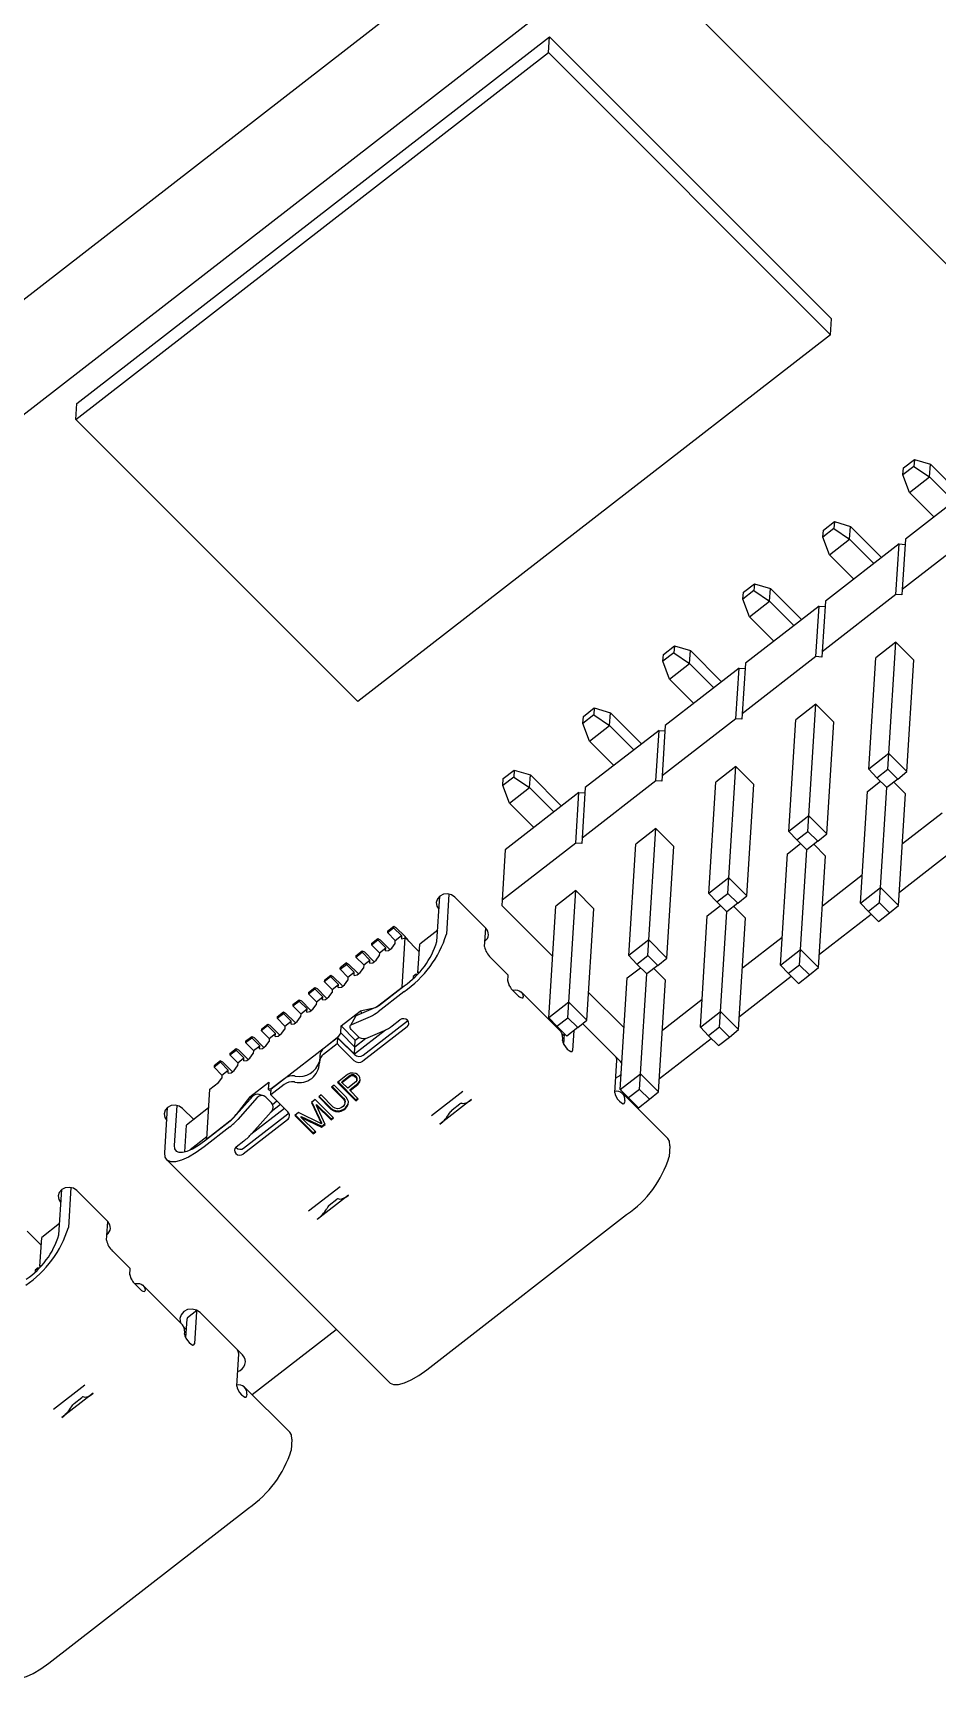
# Model space of a CAD drawing. Header units: millimetres. Extents: x 2 to 1109, y 2 to 430.
# Drawn here: x 450.36 to 471.74, y 318.25 to 357.14 of the extents above; entities that cross this region are included whole.
import ezdxf

# ---------------------------------------------------------------- set-up
doc = ezdxf.new("R2010")
doc.units = ezdxf.units.MM
doc.header["$LTSCALE"] = 0.5
doc.layers.add('几何体', color=7, linetype='Continuous')

msp = doc.modelspace()

# ---------------------------------------------------------------- linework, layer by layer
at = {"layer": '几何体'}
for p, q in [((472.707, 350.92), (465.041, 358.587)), ((463.369, 358.379), (446.239, 345.083)), ((446.944, 348.357), (459.352, 357.989)), ((451.401, 348.379), (462.573, 357.05)), ((462.549, 356.674), (462.573, 357.05)), ((462.573, 357.05), (469.239, 350.384)), ((451.377, 348.002), (462.549, 356.674)), ((462.549, 356.674), (469.216, 350.007)), ((469.216, 350.007), (469.239, 350.384)), ((469.216, 350.007), (458.044, 341.336)), ((451.377, 348.002), (451.401, 348.379)), ((458.044, 341.336), (451.377, 348.002)), ((471.189, 346.894), (470.929, 346.692)), ((470.94, 346.857), (471.199, 347.058)), ((471.199, 347.058), (471.189, 346.894)), ((471.189, 346.894), (471.56, 346.643)), ((471.199, 347.058), (471.579, 346.944)), ((471.56, 346.643), (471.579, 346.944)), ((471.579, 346.944), (472.315, 346.208)), ((470.929, 346.692), (470.94, 346.857)), ((471.083, 346.273), (470.929, 346.692)), ((472.729, 346.529), (470.986, 345.176)), ((471.083, 346.273), (471.56, 346.643)), ((471.56, 346.643), (472.135, 346.068)), ((471.083, 346.273), (471.658, 345.698)), ((469.297, 345.426), (469.038, 345.224)), ((469.038, 345.224), (469.048, 345.388)), ((469.048, 345.388), (469.308, 345.59)), ((469.308, 345.59), (469.297, 345.426)), ((469.297, 345.426), (469.668, 345.175)), ((469.308, 345.59), (469.687, 345.476)), ((469.668, 345.175), (469.687, 345.476)), ((469.687, 345.476), (470.424, 344.739)), ((472.654, 345.334), (470.911, 343.981)), ((469.191, 344.805), (469.038, 345.224)), ((470.837, 345.06), (469.094, 343.707)), ((469.191, 344.805), (469.668, 345.175)), ((469.668, 345.175), (470.243, 344.599)), ((470.762, 343.865), (470.837, 345.06)), ((470.837, 345.06), (470.978, 345.051)), ((470.986, 345.176), (470.911, 343.981)), ((469.191, 344.805), (469.767, 344.229)), ((467.406, 343.957), (467.146, 343.756)), ((467.146, 343.756), (467.156, 343.92)), ((467.3, 343.336), (467.146, 343.756)), ((467.156, 343.92), (467.416, 344.121)), ((467.416, 344.121), (467.406, 343.957)), ((467.406, 343.957), (467.776, 343.706)), ((467.416, 344.121), (467.795, 344.007)), ((467.776, 343.706), (467.795, 344.007)), ((467.795, 344.007), (468.532, 343.271)), ((470.762, 343.865), (469.019, 342.512)), ((470.903, 343.856), (470.762, 343.865)), ((470.911, 343.981), (470.903, 343.856)), ((468.945, 343.592), (467.203, 342.239)), ((467.3, 343.336), (467.776, 343.706)), ((467.776, 343.706), (468.352, 343.131)), ((468.87, 342.397), (468.945, 343.592)), ((468.945, 343.592), (469.086, 343.583)), ((469.094, 343.707), (469.019, 342.512)), ((467.3, 343.336), (467.875, 342.761)), ((465.264, 342.451), (465.524, 342.653)), ((465.524, 342.653), (465.514, 342.489)), ((465.524, 342.653), (465.904, 342.539)), ((470.762, 342.74), (470.286, 342.37)), ((470.597, 340.106), (470.762, 342.74)), ((471.189, 342.314), (470.762, 342.74)), ((465.514, 342.489), (465.254, 342.287)), ((465.254, 342.287), (465.264, 342.451)), ((465.408, 341.868), (465.254, 342.287)), ((465.408, 341.868), (465.885, 342.238)), ((465.514, 342.489), (465.885, 342.238)), ((465.885, 342.238), (465.904, 342.539)), ((465.885, 342.238), (466.46, 341.663)), ((465.904, 342.539), (466.64, 341.802)), ((468.87, 342.397), (467.128, 341.044)), ((467.203, 342.239), (467.128, 341.044)), ((469.012, 342.388), (468.87, 342.397)), ((469.019, 342.512), (469.012, 342.388)), ((470.12, 339.736), (470.286, 342.37)), ((471.024, 339.679), (471.189, 342.314)), ((467.054, 342.123), (465.311, 340.771)), ((465.408, 341.868), (465.983, 341.293)), ((466.979, 340.928), (467.054, 342.123)), ((467.054, 342.123), (467.195, 342.115)), ((463.373, 340.983), (463.632, 341.185)), ((463.632, 341.185), (463.622, 341.021)), ((463.632, 341.185), (464.012, 341.071)), ((463.993, 340.77), (464.012, 341.071)), ((464.012, 341.071), (464.748, 340.334)), ((467.128, 341.044), (467.12, 340.92)), ((468.871, 341.272), (468.394, 340.902)), ((468.705, 338.637), (468.871, 341.272)), ((469.297, 340.845), (468.871, 341.272)), ((463.622, 341.021), (463.362, 340.819)), ((463.362, 340.819), (463.373, 340.983)), ((463.516, 340.4), (463.362, 340.819)), ((465.162, 340.655), (463.419, 339.302)), ((463.516, 340.4), (463.993, 340.77)), ((463.622, 341.021), (463.993, 340.77)), ((463.993, 340.77), (464.568, 340.194)), ((465.087, 339.46), (465.162, 340.655)), ((465.162, 340.655), (465.303, 340.646)), ((466.979, 340.928), (465.236, 339.576)), ((465.311, 340.771), (465.236, 339.576)), ((467.12, 340.92), (466.979, 340.928)), ((468.229, 338.267), (468.394, 340.902)), ((469.132, 338.211), (469.297, 340.845)), ((463.516, 340.4), (464.092, 339.824)), ((470.597, 340.106), (470.12, 339.736)), ((470.574, 339.736), (470.597, 340.106)), ((471.024, 339.679), (470.597, 340.106)), ((461.73, 339.552), (461.471, 339.35)), ((461.471, 339.35), (461.481, 339.515)), ((461.481, 339.515), (461.741, 339.716)), ((461.741, 339.716), (461.73, 339.552)), ((461.73, 339.552), (462.101, 339.301)), ((461.741, 339.716), (462.12, 339.602)), ((462.101, 339.301), (462.12, 339.602)), ((462.12, 339.602), (462.857, 338.866)), ((465.236, 339.576), (465.228, 339.451)), ((466.979, 339.804), (466.502, 339.434)), ((466.814, 337.169), (466.979, 339.804)), ((467.406, 339.377), (466.979, 339.804)), ((470.12, 339.736), (470.314, 339.535)), ((470.314, 339.535), (470.574, 339.736)), ((470.547, 339.302), (470.314, 339.535)), ((470.806, 339.504), (470.547, 339.302)), ((470.574, 339.736), (470.806, 339.504)), ((470.806, 339.504), (471.024, 339.679)), ((461.625, 338.931), (461.471, 339.35)), ((463.27, 339.187), (461.527, 337.834)), ((461.625, 338.931), (462.101, 339.301)), ((462.101, 339.301), (462.677, 338.726)), ((463.195, 337.992), (463.27, 339.187)), ((463.27, 339.187), (463.411, 339.178)), ((465.087, 339.46), (463.344, 338.107)), ((463.419, 339.302), (463.344, 338.107)), ((465.228, 339.451), (465.087, 339.46)), ((466.337, 336.799), (466.502, 339.434)), ((467.24, 336.742), (467.406, 339.377)), ((469.922, 336.574), (470.087, 339.209)), ((470.087, 339.209), (470.398, 339.45)), ((470.399, 336.944), (470.547, 339.302)), ((470.712, 339.431), (470.991, 339.152)), ((470.825, 336.517), (470.991, 339.152)), ((461.625, 338.931), (462.2, 338.356)), ((471.855, 338.698), (470.916, 337.97)), ((465.087, 338.335), (464.611, 337.965)), ((464.922, 335.701), (465.087, 338.335)), ((465.514, 337.909), (465.087, 338.335)), ((468.705, 338.637), (468.229, 338.267)), ((468.682, 338.268), (468.705, 338.637)), ((469.132, 338.211), (468.705, 338.637)), ((463.195, 337.992), (461.452, 336.639)), ((463.336, 337.983), (463.195, 337.992)), ((463.344, 338.107), (463.336, 337.983)), ((464.445, 335.331), (464.611, 337.965)), ((468.196, 337.74), (468.507, 337.982)), ((468.229, 338.267), (468.422, 338.066)), ((468.422, 338.066), (468.682, 338.268)), ((468.655, 337.834), (468.422, 338.066)), ((468.915, 338.035), (468.655, 337.834)), ((468.682, 338.268), (468.915, 338.035)), ((468.82, 337.962), (469.099, 337.684)), ((468.915, 338.035), (469.132, 338.211)), ((461.527, 337.834), (461.452, 336.639)), ((465.349, 335.274), (465.514, 337.909)), ((468.03, 335.106), (468.196, 337.74)), ((468.507, 335.476), (468.655, 337.834)), ((468.934, 335.049), (469.099, 337.684)), ((470.845, 336.83), (472.069, 337.78)), ((466.814, 337.169), (466.337, 336.799)), ((466.79, 336.8), (466.814, 337.169)), ((467.24, 336.742), (466.814, 337.169)), ((469.963, 337.23), (469.025, 336.501)), ((460.195, 336.786), (460.136, 335.839)), ((463.195, 336.867), (462.719, 336.497)), ((463.03, 334.232), (463.195, 336.867)), ((463.622, 336.44), (463.195, 336.867)), ((466.337, 336.799), (466.531, 336.598)), ((466.531, 336.598), (466.79, 336.8)), ((466.79, 336.8), (467.023, 336.567)), ((469.922, 336.574), (470.399, 336.944)), ((470.375, 336.575), (470.399, 336.944)), ((470.399, 336.944), (470.825, 336.517)), ((459.912, 335.666), (459.98, 336.737)), ((461.066, 335.982), (460.332, 336.715)), ((461.452, 336.639), (461.445, 336.514)), ((462.645, 335.314), (461.445, 336.514)), ((462.554, 333.862), (462.719, 336.497)), ((463.457, 333.806), (463.622, 336.44)), ((466.304, 336.272), (466.615, 336.514)), ((466.763, 336.365), (466.531, 336.598)), ((466.615, 334.007), (466.763, 336.365)), ((467.023, 336.567), (466.763, 336.365)), ((466.929, 336.494), (467.207, 336.215)), ((467.023, 336.567), (467.24, 336.742)), ((469.922, 336.574), (470.116, 336.373)), ((470.375, 336.575), (470.116, 336.373)), ((470.116, 336.373), (470.348, 336.14)), ((470.608, 336.342), (470.375, 336.575)), ((470.608, 336.342), (470.825, 336.517)), ((458.739, 335.874), (458.888, 335.99)), ((458.741, 335.907), (458.89, 336.023)), ((458.888, 335.99), (458.89, 336.023)), ((459.074, 335.803), (458.888, 335.99)), ((458.89, 336.023), (458.941, 335.996)), ((458.941, 335.996), (459.158, 335.78)), ((461.038, 335.542), (461.066, 335.982)), ((466.139, 333.637), (466.304, 336.272)), ((467.042, 333.581), (467.207, 336.215)), ((468.953, 335.362), (470.177, 336.312)), ((470.348, 336.14), (470.608, 336.342)), ((458.366, 335.585), (458.515, 335.701)), ((458.368, 335.618), (458.366, 335.585)), ((458.366, 335.585), (458.553, 335.398)), ((458.368, 335.618), (458.517, 335.734)), ((458.515, 335.701), (458.517, 335.734)), ((458.702, 335.514), (458.515, 335.701)), ((458.517, 335.734), (458.569, 335.707)), ((458.569, 335.707), (458.785, 335.491)), ((458.741, 335.907), (458.739, 335.874)), ((458.739, 335.874), (458.925, 335.688)), ((458.843, 335.51), (458.921, 335.615)), ((458.921, 335.615), (458.925, 335.688)), ((458.925, 335.688), (459.074, 335.803)), ((459.074, 335.803), (459.07, 335.73)), ((459.07, 335.73), (459.141, 335.741)), ((459.086, 334.584), (459.16, 335.755)), ((459.141, 335.741), (459.16, 335.755)), ((459.16, 335.755), (459.493, 335.422)), ((459.462, 334.92), (459.505, 335.604)), ((459.929, 335.934), (459.505, 335.604)), ((464.922, 335.701), (464.445, 335.331)), ((464.899, 335.331), (464.922, 335.701)), ((465.349, 335.274), (464.922, 335.701)), ((468.071, 335.761), (467.133, 335.033)), ((457.994, 335.296), (458.143, 335.412)), ((457.996, 335.329), (457.994, 335.296)), ((457.994, 335.296), (458.181, 335.109)), ((457.996, 335.329), (458.145, 335.445)), ((458.143, 335.412), (458.145, 335.445)), ((458.329, 335.225), (458.143, 335.412)), ((458.145, 335.445), (458.196, 335.418)), ((458.181, 335.109), (458.329, 335.225)), ((458.196, 335.418), (458.413, 335.201)), ((458.325, 335.152), (458.329, 335.225)), ((458.396, 335.163), (458.471, 335.221)), ((458.413, 335.201), (458.427, 335.187)), ((458.471, 335.221), (458.548, 335.326)), ((458.553, 335.398), (458.548, 335.326)), ((458.553, 335.398), (458.702, 335.514)), ((458.697, 335.441), (458.702, 335.514)), ((458.697, 335.441), (458.769, 335.452)), ((458.769, 335.452), (458.843, 335.51)), ((458.785, 335.491), (458.8, 335.476)), ((461.598, 334.869), (461.181, 335.286)), ((464.445, 335.331), (464.639, 335.13)), ((464.639, 335.13), (464.899, 335.331)), ((464.899, 335.331), (465.131, 335.099)), ((465.131, 335.099), (465.349, 335.274)), ((468.03, 335.106), (468.507, 335.476)), ((468.484, 335.106), (468.507, 335.476)), ((468.507, 335.476), (468.934, 335.049)), ((457.249, 334.718), (457.398, 334.834)), ((457.251, 334.751), (457.4, 334.867)), ((457.398, 334.834), (457.4, 334.867)), ((457.585, 334.647), (457.398, 334.834)), ((457.4, 334.867), (457.452, 334.84)), ((457.452, 334.84), (457.668, 334.623)), ((457.621, 335.007), (457.77, 335.123)), ((457.621, 335.007), (457.624, 335.04)), ((457.808, 334.82), (457.621, 335.007)), ((457.772, 335.156), (457.624, 335.04)), ((457.77, 335.123), (457.772, 335.156)), ((457.957, 334.936), (457.77, 335.123)), ((457.772, 335.156), (457.824, 335.129)), ((457.808, 334.82), (457.804, 334.747)), ((457.808, 334.82), (457.957, 334.936)), ((458.041, 334.912), (457.824, 335.129)), ((457.953, 334.863), (457.957, 334.936)), ((457.953, 334.863), (458.024, 334.874)), ((458.024, 334.874), (458.099, 334.932)), ((458.041, 334.912), (458.055, 334.898)), ((458.099, 334.932), (458.176, 335.036)), ((458.181, 335.109), (458.176, 335.036)), ((458.325, 335.152), (458.396, 335.163)), ((459.35, 334.833), (459.348, 334.798)), ((459.424, 334.891), (459.35, 334.833)), ((459.423, 334.872), (459.424, 334.891)), ((459.433, 334.882), (459.424, 334.891)), ((459.487, 334.939), (459.462, 334.92)), ((459.462, 334.92), (459.465, 334.916)), ((461.589, 334.726), (461.598, 334.869)), ((464.412, 334.804), (464.723, 335.045)), ((464.871, 334.897), (464.639, 335.13)), ((464.724, 332.539), (464.871, 334.897)), ((465.131, 335.099), (464.871, 334.897)), ((465.037, 335.025), (465.315, 334.747)), ((467.062, 333.893), (468.285, 334.843)), ((468.03, 335.106), (468.224, 334.905)), ((468.484, 335.106), (468.224, 334.905)), ((468.224, 334.905), (468.457, 334.672)), ((468.457, 334.672), (468.716, 334.874)), ((468.716, 334.874), (468.484, 335.106)), ((468.716, 334.874), (468.934, 335.049)), ((456.877, 334.429), (457.026, 334.545)), ((456.879, 334.462), (456.877, 334.429)), ((456.877, 334.429), (457.063, 334.242)), ((456.879, 334.462), (457.028, 334.577)), ((457.026, 334.545), (457.028, 334.577)), ((457.212, 334.358), (457.026, 334.545)), ((457.028, 334.577), (457.079, 334.551)), ((457.079, 334.551), (457.296, 334.334)), ((457.251, 334.751), (457.249, 334.718)), ((457.249, 334.718), (457.436, 334.531)), ((457.354, 334.354), (457.431, 334.458)), ((457.436, 334.531), (457.431, 334.458)), ((457.436, 334.531), (457.585, 334.647)), ((457.58, 334.574), (457.585, 334.647)), ((457.58, 334.574), (457.652, 334.585)), ((457.652, 334.585), (457.726, 334.643)), ((457.668, 334.623), (457.682, 334.609)), ((457.726, 334.643), (457.804, 334.747)), ((459.129, 334.476), (458.522, 334.005)), ((458.531, 334.146), (459.138, 334.617)), ((458.539, 334.159), (459.086, 334.584)), ((459.09, 334.58), (459.086, 334.584)), ((461.629, 334.611), (461.59, 334.739)), ((461.817, 334.399), (461.717, 334.499)), ((462.837, 333.537), (461.903, 334.471)), ((464.338, 333.621), (463.498, 334.461)), ((464.247, 332.169), (464.412, 334.804)), ((465.15, 332.112), (465.315, 334.747)), ((456.504, 334.14), (456.653, 334.255)), ((456.506, 334.173), (456.504, 334.14)), ((456.504, 334.14), (456.691, 333.953)), ((456.506, 334.173), (456.655, 334.288)), ((456.653, 334.255), (456.655, 334.288)), ((456.84, 334.069), (456.653, 334.255)), ((456.655, 334.288), (456.707, 334.262)), ((456.691, 333.953), (456.84, 334.069)), ((456.707, 334.262), (456.923, 334.045)), ((456.835, 333.996), (456.84, 334.069)), ((456.907, 334.007), (456.981, 334.064)), ((456.923, 334.045), (456.938, 334.031)), ((456.981, 334.064), (457.059, 334.169)), ((457.063, 334.242), (457.059, 334.169)), ((457.063, 334.242), (457.212, 334.358)), ((457.208, 334.285), (457.212, 334.358)), ((457.208, 334.285), (457.279, 334.296)), ((457.279, 334.296), (457.354, 334.354)), ((457.296, 334.334), (457.31, 334.32)), ((458.457, 334.101), (458.016, 333.915)), ((458.392, 334.079), (458.094, 334.015)), ((463.03, 334.232), (462.554, 333.862)), ((463.007, 333.863), (463.03, 334.232)), ((463.457, 333.806), (463.03, 334.232)), ((466.18, 334.293), (465.241, 333.564)), ((455.76, 333.562), (455.909, 333.677)), ((455.762, 333.595), (455.911, 333.71)), ((455.909, 333.677), (455.911, 333.71)), ((456.095, 333.491), (455.909, 333.677)), ((455.911, 333.71), (455.962, 333.684)), ((455.962, 333.684), (456.179, 333.467)), ((456.132, 333.851), (456.281, 333.966)), ((456.134, 333.884), (456.132, 333.851)), ((456.132, 333.851), (456.319, 333.664)), ((456.134, 333.884), (456.283, 333.999)), ((456.281, 333.966), (456.283, 333.999)), ((456.468, 333.78), (456.281, 333.966)), ((456.283, 333.999), (456.334, 333.973)), ((456.319, 333.664), (456.314, 333.591)), ((456.319, 333.664), (456.468, 333.78)), ((456.334, 333.973), (456.551, 333.756)), ((456.463, 333.707), (456.468, 333.78)), ((456.463, 333.707), (456.535, 333.718)), ((456.535, 333.718), (456.609, 333.775)), ((456.551, 333.756), (456.565, 333.742)), ((456.609, 333.775), (456.686, 333.88)), ((456.691, 333.953), (456.686, 333.88)), ((456.835, 333.996), (456.907, 334.007)), ((457.637, 333.504), (457.647, 333.668)), ((457.647, 333.668), (458.094, 334.015)), ((457.981, 333.335), (457.647, 333.668)), ((457.986, 333.889), (457.866, 333.68)), ((457.897, 333.706), (458.338, 333.892)), ((458.141, 333.968), (458.094, 334.015)), ((459.205, 333.647), (458.162, 332.837)), ((458.171, 332.978), (459.213, 333.788)), ((458.855, 333.672), (459.038, 333.813)), ((459.221, 333.795), (459.213, 333.788)), ((462.554, 333.862), (462.747, 333.661)), ((462.747, 333.661), (463.007, 333.863)), ((462.98, 333.429), (462.747, 333.661)), ((463.007, 333.863), (463.24, 333.63)), ((463.24, 333.63), (463.457, 333.806)), ((464.251, 332.829), (463.356, 333.724)), ((466.139, 333.637), (466.615, 334.007)), ((466.592, 333.638), (466.615, 334.007)), ((466.615, 334.007), (467.042, 333.581)), ((455.387, 333.273), (455.536, 333.388)), ((455.389, 333.306), (455.387, 333.273)), ((455.387, 333.273), (455.574, 333.086)), ((455.389, 333.306), (455.538, 333.421)), ((455.536, 333.388), (455.538, 333.421)), ((455.723, 333.202), (455.536, 333.388)), ((455.538, 333.421), (455.59, 333.395)), ((455.59, 333.395), (455.806, 333.178)), ((455.762, 333.595), (455.76, 333.562)), ((455.76, 333.562), (455.946, 333.375)), ((455.864, 333.197), (455.942, 333.302)), ((455.946, 333.375), (455.942, 333.302)), ((455.946, 333.375), (456.095, 333.491)), ((455.996, 332.185), (457.56, 333.399)), ((456.091, 333.418), (456.095, 333.491)), ((456.091, 333.418), (456.162, 333.429)), ((456.162, 333.429), (456.237, 333.486)), ((456.179, 333.467), (456.193, 333.452)), ((456.237, 333.486), (456.314, 333.591)), ((457.233, 333.005), (457.55, 333.251)), ((457.559, 333.392), (457.242, 333.146)), ((457.559, 333.392), (457.55, 333.251)), ((457.55, 333.251), (457.617, 333.184)), ((457.626, 333.325), (457.559, 333.392)), ((457.637, 333.504), (457.56, 333.399)), ((457.96, 332.999), (457.56, 333.399)), ((457.626, 333.325), (457.959, 332.992)), ((457.97, 333.17), (457.637, 333.504)), ((457.902, 333.566), (458.035, 333.433)), ((458.694, 333.569), (457.96, 332.999)), ((458.232, 333.374), (457.97, 333.17)), ((457.97, 333.17), (457.981, 333.335)), ((457.981, 333.335), (458.07, 333.404)), ((458.232, 333.374), (458.23, 333.373)), ((458.232, 333.374), (458.671, 333.559)), ((462.872, 333.481), (462.925, 333.428)), ((462.883, 333.322), (462.886, 333.369)), ((462.912, 333.231), (462.928, 333.48)), ((463.24, 333.63), (462.98, 333.429)), ((463.145, 333.557), (463.116, 333.089)), ((465.17, 332.425), (466.394, 333.375)), ((466.139, 333.637), (466.332, 333.436)), ((466.592, 333.638), (466.332, 333.436)), ((466.332, 333.436), (466.565, 333.204)), ((466.565, 333.204), (466.825, 333.405)), ((466.825, 333.405), (466.592, 333.638)), ((466.825, 333.405), (467.042, 333.581)), ((455.015, 332.984), (455.164, 333.099)), ((455.017, 333.017), (455.015, 332.984)), ((455.015, 332.984), (455.201, 332.797)), ((455.017, 333.017), (455.166, 333.132)), ((455.164, 333.099), (455.166, 333.132)), ((455.35, 332.913), (455.164, 333.099)), ((455.166, 333.132), (455.217, 333.106)), ((455.201, 332.797), (455.35, 332.913)), ((455.217, 333.106), (455.434, 332.889)), ((455.346, 332.84), (455.35, 332.913)), ((455.417, 332.85), (455.492, 332.908)), ((455.434, 332.889), (455.448, 332.874)), ((455.492, 332.908), (455.569, 333.013)), ((455.574, 333.086), (455.569, 333.013)), ((455.574, 333.086), (455.723, 333.202)), ((455.718, 333.129), (455.723, 333.202)), ((455.718, 333.129), (455.79, 333.139)), ((455.79, 333.139), (455.864, 333.197)), ((455.806, 333.178), (455.821, 333.163)), ((457.143, 332.965), (457.134, 332.823)), ((457.95, 332.851), (457.617, 333.184)), ((457.96, 332.999), (457.97, 333.17)), ((464.134, 332.947), (464.138, 332.939)), ((454.791, 332.81), (454.642, 332.695)), ((454.644, 332.728), (454.642, 332.695)), ((454.642, 332.695), (454.829, 332.508)), ((454.793, 332.843), (454.644, 332.728)), ((454.791, 332.81), (454.793, 332.843)), ((454.978, 332.624), (454.791, 332.81)), ((454.793, 332.843), (454.845, 332.817)), ((454.829, 332.508), (454.824, 332.435)), ((454.829, 332.508), (454.978, 332.624)), ((454.845, 332.817), (455.062, 332.6)), ((454.973, 332.551), (454.978, 332.624)), ((454.973, 332.551), (455.045, 332.561)), ((455.045, 332.561), (455.119, 332.619)), ((455.062, 332.6), (455.076, 332.585)), ((455.119, 332.619), (455.197, 332.724)), ((455.201, 332.797), (455.197, 332.724)), ((455.346, 332.84), (455.417, 332.85)), ((457.801, 332.522), (457.559, 332.334)), ((457.666, 332.335), (457.858, 332.484)), ((457.668, 332.359), (457.859, 332.507)), ((457.861, 332.552), (457.801, 332.522)), ((457.858, 332.484), (457.859, 332.507)), ((457.858, 332.484), (457.897, 332.498)), ((457.859, 332.507), (457.899, 332.522)), ((457.929, 332.556), (457.861, 332.552)), ((457.897, 332.498), (457.899, 332.522)), ((457.897, 332.498), (457.936, 332.495)), ((457.899, 332.522), (457.937, 332.519)), ((457.996, 332.542), (457.929, 332.556)), ((457.936, 332.495), (457.937, 332.519)), ((457.936, 332.495), (457.974, 332.475)), ((457.937, 332.519), (457.975, 332.499)), ((457.974, 332.475), (457.975, 332.499)), ((457.974, 332.475), (458.001, 332.448)), ((457.975, 332.499), (458.003, 332.471)), ((458.034, 332.522), (457.996, 332.542)), ((458.071, 332.485), (458.034, 332.522)), ((458.088, 332.45), (458.071, 332.485)), ((464.116, 332.089), (464.164, 332.86)), ((464.247, 332.169), (464.724, 332.539)), ((464.286, 332.786), (464.251, 332.829)), ((464.7, 332.169), (464.724, 332.539)), ((464.724, 332.539), (465.15, 332.112)), ((454.469, 331), (454.542, 332.171)), ((454.542, 332.171), (454.747, 332.33)), ((454.747, 332.33), (454.824, 332.435)), ((455.487, 331.992), (455.934, 332.339)), ((455.934, 332.339), (455.924, 332.174)), ((455.996, 332.185), (455.924, 332.174)), ((455.991, 332.107), (455.924, 332.174)), ((456.303, 332.283), (455.986, 332.037)), ((455.986, 332.037), (455.995, 332.178)), ((456.312, 332.424), (455.995, 332.178)), ((455.996, 332.185), (455.999, 332.181)), ((457.479, 332.271), (457.418, 332.225)), ((457.418, 332.225), (457.704, 331.939)), ((457.432, 332.235), (457.706, 331.962)), ((457.765, 331.986), (457.479, 332.271)), ((457.559, 332.334), (457.993, 331.901)), ((457.574, 332.345), (457.994, 331.924)), ((457.666, 332.335), (457.668, 332.359)), ((457.804, 332.197), (457.666, 332.335)), ((457.996, 332.345), (457.804, 332.197)), ((457.86, 332.141), (458.041, 332.282)), ((457.86, 332.141), (457.861, 332.165)), ((458.053, 331.948), (457.86, 332.141)), ((457.861, 332.165), (458.043, 332.306)), ((458.017, 332.378), (457.996, 332.345)), ((458.001, 332.448), (458.003, 332.471)), ((458.001, 332.448), (458.019, 332.412)), ((458.003, 332.471), (458.02, 332.436)), ((458.019, 332.412), (458.017, 332.378)), ((458.017, 332.378), (458.018, 332.402)), ((458.02, 332.436), (458.018, 332.402)), ((458.019, 332.412), (458.02, 332.436)), ((458.041, 332.282), (458.082, 332.331)), ((458.041, 332.282), (458.043, 332.306)), ((458.043, 332.306), (458.084, 332.354)), ((458.082, 332.331), (458.095, 332.39)), ((458.082, 332.331), (458.084, 332.354)), ((458.084, 332.354), (458.094, 332.401)), ((458.095, 332.39), (458.088, 332.45)), ((459.783, 331.55), (460.525, 332.126)), ((464.247, 332.169), (464.441, 331.968)), ((464.7, 332.169), (464.441, 331.968)), ((464.933, 331.937), (464.7, 332.169)), ((464.933, 331.937), (465.15, 332.112)), ((453.477, 330.671), (453.545, 331.742)), ((453.76, 331.791), (453.701, 330.845)), ((454.161, 331.456), (453.898, 331.72)), ((454.515, 331.731), (453.993, 331.326)), ((455.56, 332.009), (455.099, 331.494)), ((455.487, 331.992), (455.168, 331.577)), ((455.664, 331.973), (455.203, 331.458)), ((455.518, 331.961), (455.487, 331.992)), ((456.307, 331.716), (455.512, 331.099)), ((455.813, 332.015), (455.709, 332.051)), ((455.997, 331.851), (455.863, 331.984)), ((455.986, 332.037), (456.053, 331.97)), ((456.215, 331.808), (455.995, 331.637)), ((456.022, 331.815), (456.127, 331.896)), ((456.053, 331.97), (456.386, 331.637)), ((457.035, 331.927), (456.944, 331.857)), ((456.944, 331.857), (457.18, 331.352)), ((456.953, 331.864), (457.182, 331.375)), ((457.468, 331.494), (457.035, 331.927)), ((457.067, 331.788), (457.068, 331.811)), ((457.067, 331.788), (457.408, 331.447)), ((457.267, 331.337), (457.067, 331.788)), ((457.068, 331.811), (457.409, 331.47)), ((457.176, 332.037), (457.116, 331.99)), ((457.116, 331.99), (457.402, 331.704)), ((457.13, 332.001), (457.403, 331.727)), ((457.462, 331.751), (457.176, 332.037)), ((457.402, 331.704), (457.403, 331.727)), ((457.402, 331.704), (457.458, 331.666)), ((457.403, 331.727), (457.459, 331.689)), ((457.509, 331.722), (457.462, 331.751)), ((457.557, 331.71), (457.509, 331.722)), ((457.606, 331.715), (457.557, 331.71)), ((457.655, 331.737), (457.606, 331.715)), ((457.652, 331.675), (457.712, 331.705)), ((457.695, 331.768), (457.655, 331.737)), ((457.727, 331.809), (457.695, 331.768)), ((457.704, 331.939), (457.706, 331.962)), ((457.704, 331.939), (457.731, 331.894)), ((457.706, 331.962), (457.732, 331.918)), ((457.71, 331.682), (457.751, 331.713)), ((457.71, 331.682), (457.712, 331.705)), ((457.712, 331.705), (457.752, 331.736)), ((457.738, 331.851), (457.727, 331.809)), ((457.731, 331.894), (457.732, 331.918)), ((457.731, 331.894), (457.738, 331.851)), ((457.732, 331.918), (457.74, 331.874)), ((457.738, 331.851), (457.74, 331.874)), ((457.751, 331.713), (457.792, 331.761)), ((457.751, 331.713), (457.752, 331.736)), ((457.752, 331.736), (457.793, 331.785)), ((457.801, 331.932), (457.765, 331.986)), ((457.792, 331.761), (457.814, 331.811)), ((457.792, 331.761), (457.793, 331.785)), ((457.793, 331.785), (457.815, 331.834)), ((457.817, 331.879), (457.801, 331.932)), ((457.814, 331.811), (457.817, 331.879)), ((457.993, 331.901), (458.053, 331.948)), ((457.993, 331.901), (457.994, 331.924)), ((457.994, 331.924), (458.041, 331.96)), ((460.725, 331.926), (459.983, 331.35)), ((460.271, 331.685), (460.452, 331.826)), ((460.506, 331.832), (460.483, 331.839)), ((465.37, 331.004), (464.303, 332.071)), ((464.352, 331.903), (464.349, 331.855)), ((464.441, 331.968), (464.673, 331.735)), ((464.483, 331.891), (464.502, 331.906)), ((464.673, 331.735), (464.933, 331.937)), ((453.954, 330.693), (453.993, 331.326)), ((454.416, 330.952), (455.023, 331.423)), ((454.469, 331), (455.016, 331.425)), ((456.375, 331.45), (455.332, 330.641)), ((455.341, 330.782), (456.383, 331.591)), ((455.536, 331.125), (455.995, 331.637)), ((455.995, 331.637), (455.998, 331.64)), ((456.642, 331.622), (456.551, 331.551)), ((456.551, 331.551), (456.984, 331.118)), ((456.565, 331.562), (456.986, 331.141)), ((457.18, 331.352), (456.642, 331.622)), ((456.704, 331.506), (456.705, 331.53)), ((457.045, 331.165), (456.704, 331.506)), ((456.704, 331.506), (457.186, 331.275)), ((456.705, 331.53), (457.187, 331.298)), ((457.18, 331.352), (457.182, 331.375)), ((457.186, 331.275), (457.267, 331.337)), ((457.187, 331.298), (457.259, 331.354)), ((457.408, 331.447), (457.468, 331.494)), ((457.408, 331.447), (457.409, 331.47)), ((457.409, 331.47), (457.456, 331.506)), ((457.458, 331.666), (457.459, 331.689)), ((457.458, 331.666), (457.515, 331.644)), ((457.459, 331.689), (457.516, 331.668)), ((457.515, 331.644), (457.516, 331.668)), ((457.515, 331.644), (457.592, 331.639)), ((457.516, 331.668), (457.593, 331.662)), ((457.592, 331.639), (457.593, 331.662)), ((457.592, 331.639), (457.651, 331.652)), ((457.593, 331.662), (457.652, 331.675)), ((457.651, 331.652), (457.71, 331.682)), ((457.651, 331.652), (457.652, 331.675)), ((460.211, 331.603), (460.238, 331.649)), ((454.472, 331.046), (454.074, 330.738)), ((455.015, 331.282), (454.407, 330.811)), ((454.473, 330.996), (454.469, 331)), ((455.165, 330.807), (455.348, 330.949)), ((456.984, 331.118), (457.045, 331.165)), ((456.984, 331.118), (456.986, 331.141)), ((456.986, 331.141), (457.032, 331.178)), ((457.186, 331.275), (457.187, 331.298)), ((455.164, 330.793), (455.157, 330.8)), ((465.419, 330.836), (465.402, 330.573)), ((453.526, 330.503), (458.793, 325.237)), ((450.975, 328.729), (451.042, 329.8)), ((451.258, 329.849), (451.198, 328.902)), ((452.128, 329.044), (451.395, 329.778)), ((456.878, 329.295), (457.62, 329.871)), ((457.82, 329.671), (457.078, 329.095)), ((457.333, 329.394), (457.307, 329.348)), ((457.366, 329.43), (457.547, 329.571)), ((457.602, 329.577), (457.578, 329.584)), ((450.992, 328.996), (450.567, 328.667)), ((452.101, 328.605), (452.128, 329.044)), ((459.674, 325.544), (464.396, 329.21)), ((450.223, 328.818), (450.556, 328.485)), ((450.524, 327.982), (450.567, 328.667)), ((452.661, 327.932), (452.244, 328.349)), ((450.413, 327.896), (450.41, 327.861)), ((450.487, 327.953), (450.413, 327.896)), ((450.486, 327.935), (450.487, 327.953)), ((450.496, 327.945), (450.487, 327.953)), ((450.549, 328.002), (450.524, 327.982)), ((450.524, 327.982), (450.528, 327.979)), ((452.652, 327.789), (452.661, 327.932)), ((452.692, 327.674), (452.653, 327.802)), ((452.879, 327.461), (452.779, 327.561)), ((453.899, 326.6), (452.966, 327.533)), ((453.975, 326.294), (454.004, 326.749)), ((454.235, 326.941), (454.012, 326.767)), ((454.227, 326.922), (454.179, 326.151)), ((455.314, 325.892), (454.314, 326.892)), ((453.935, 326.543), (453.987, 326.491)), ((453.945, 326.385), (453.948, 326.432)), ((455.545, 324.954), (457.533, 326.497)), ((455.179, 325.151), (455.227, 325.922)), ((455.197, 326.009), (455.201, 326.002)), ((450.846, 324.612), (451.588, 325.188)), ((456.433, 324.067), (455.366, 325.133)), ((451.788, 324.988), (451.046, 324.412)), ((451.274, 324.666), (451.301, 324.711)), ((451.333, 324.748), (451.515, 324.888)), ((451.569, 324.895), (451.546, 324.902)), ((455.415, 324.966), (455.412, 324.918)), ((456.482, 323.899), (456.465, 323.635)), ((450.737, 318.607), (455.459, 322.272))]:
    msp.add_line(p, q, dxfattribs=at)
at = {"layer": '几何体', "flags": 128}
for points in [[(460.332, 336.715), (460.254, 336.768), (460.16, 336.791), (460.063, 336.78), (459.98, 336.737), (459.921, 336.669), (459.897, 336.586), (459.91, 336.501), (459.96, 336.426)], [(461.7, 334.516), (461.76, 334.52), (461.813, 334.515), (461.858, 334.501), (461.895, 334.478), (461.923, 334.446), (461.942, 334.405), (461.952, 334.356)], [(461.926, 334.329), (461.947, 334.336), (461.952, 334.356)], [(457.902, 333.566), (457.884, 333.587), (457.871, 333.608), (457.862, 333.629), (457.859, 333.649), (457.861, 333.667), (457.868, 333.683), (457.88, 333.696), (457.897, 333.706)], [(459.205, 333.647), (459.234, 333.681), (459.246, 333.722), (459.239, 333.765), (459.214, 333.802), (459.175, 333.829), (459.128, 333.84), (459.08, 333.835), (459.038, 333.813)], [(462.775, 333.633), (462.787, 333.594), (462.792, 333.582)], [(462.886, 333.369), (462.874, 333.474), (462.837, 333.537)], [(462.883, 333.322), (462.89, 333.282), (462.913, 333.23), (462.95, 333.174), (462.994, 333.123), (463.039, 333.085), (463.078, 333.065), (463.105, 333.066), (463.116, 333.089)], [(464.138, 332.441), (464.23, 332.487), (464.269, 332.526)], [(464.116, 332.089), (464.123, 332.048), (464.146, 331.996), (464.183, 331.941), (464.227, 331.89), (464.272, 331.851), (464.311, 331.831), (464.338, 331.833), (464.349, 331.855)], [(453.898, 331.72), (453.82, 331.773), (453.725, 331.796), (453.629, 331.785), (453.545, 331.742), (453.486, 331.674), (453.462, 331.591), (453.476, 331.506), (453.525, 331.431)], [(456.405, 331.613), (456.403, 331.61), (456.383, 331.591)], [(453.701, 330.845), (453.709, 330.764), (453.746, 330.708), (453.81, 330.681), (453.898, 330.681), (454.007, 330.71), (454.133, 330.767), (454.271, 330.848), (454.416, 330.952)], [(465.419, 330.836), (465.408, 330.941), (465.37, 331.004)], [(454.407, 330.811), (454.219, 330.676), (454.04, 330.57), (453.876, 330.497), (453.734, 330.459), (453.619, 330.458), (453.536, 330.494), (453.489, 330.566), (453.477, 330.671)], [(455.165, 330.807), (455.136, 330.773), (455.124, 330.732), (455.131, 330.689), (455.155, 330.652), (455.194, 330.625), (455.242, 330.614), (455.29, 330.619), (455.332, 330.641)], [(451.395, 329.778), (451.317, 329.831), (451.223, 329.853), (451.126, 329.843), (451.042, 329.8), (450.984, 329.732), (450.959, 329.649), (450.973, 329.563), (451.023, 329.489)], [(452.763, 327.579), (452.823, 327.583), (452.876, 327.578), (452.921, 327.564), (452.958, 327.541), (452.986, 327.509), (453.005, 327.468), (453.014, 327.419)], [(452.988, 327.392), (453.009, 327.399), (453.014, 327.419)], [(454.314, 326.892), (454.228, 326.95), (454.124, 326.975), (454.018, 326.963), (453.926, 326.917), (453.861, 326.842), (453.834, 326.75), (453.85, 326.656), (453.855, 326.645)], [(453.948, 326.432), (453.937, 326.537), (453.899, 326.6)], [(453.945, 326.385), (453.952, 326.344), (453.976, 326.292), (454.013, 326.237), (454.057, 326.186), (454.102, 326.147), (454.141, 326.127), (454.168, 326.129), (454.179, 326.151)], [(458.793, 325.237), (458.803, 325.228), (458.886, 325.191), (459.001, 325.192), (459.143, 325.23), (459.306, 325.303), (459.486, 325.409), (459.674, 325.544)], [(455.179, 325.151), (455.186, 325.111), (455.209, 325.059), (455.246, 325.003), (455.29, 324.952), (455.335, 324.914), (455.374, 324.894), (455.401, 324.896), (455.412, 324.918)], [(456.482, 323.899), (456.471, 324.004), (456.433, 324.067)], [(449.856, 318.299), (449.866, 318.29), (449.949, 318.254), (450.063, 318.255), (450.205, 318.293), (450.369, 318.366), (450.549, 318.472), (450.737, 318.607)]]:
    msp.add_lwpolyline(points, dxfattribs=at)
at = {"layer": '几何体'}
for centre, radius, start, end in [((460.925, 335.834), 0.203, 306.3986, 46.4206), ((457.69, 336.592), 2.559, 304.2261, 342.8883), ((458.031, 336.245), 1.969, 304.2261, 342.8883), ((458.703, 335.328), 0.641, 32.3062, 44.8056), ((461.474, 335.618), 0.443, 189.9309, 228.5931), ((461.977, 334.794), 0.394, 189.9309, 228.5931), ((458.275, 334.47), 0.408, 286.6112, 310.3088), ((458.316, 334.413), 0.342, 294.2708, 308.7847), ((461.978, 334.533), 0.21, 219.7909, 255.5314), ((458.037, 333.859), 0.0598, 110.8966, 149.5716), ((457.986, 334.672), 0.855, 294.2708, 308.7847), ((458.319, 334.338), 0.855, 294.2708, 308.7847), ((458.183, 333.567), 0.199, 222.0866, 283.5298), ((457.382, 332.805), 0.249, 126.7339, 179.2496), ((457.392, 332.946), 0.25, 126.7841, 175.7187), ((458.073, 333.11), 0.164, 226.0587, 306.7605), ((464, 332.849), 0.164, 3.5664, 32.9921), ((456.506, 332.166), 0.323, 83.0689, 126.9838), ((456.507, 332.149), 0.339, 80.8336, 83.5966), ((456.661, 332.803), 0.473, 256.7217, 358.9168), ((456.661, 332.969), 0.495, 258.4388, 343.2163), ((457.368, 332.809), 0.234, 180.0264, 183.5663), ((458.064, 332.969), 0.164, 226.0587, 306.7605), ((456.497, 332.025), 0.323, 83.0689, 126.9838), ((456.498, 332.008), 0.339, 80.8336, 83.5966), ((464.166, 331.935), 0.189, 350.1585, 104.7572), ((455.666, 331.918), 0.139, 72.1892, 139.3726), ((455.769, 331.886), 0.136, 45.8908, 140.0844), ((455.884, 331.745), 0.155, 317.3749, 43.1901), ((460.484, 331.794), 0.0451, 91.0874, 135.2697), ((460.5, 332.148), 0.316, 271.0874, 315.2697), ((454.119, 332.428), 1.454, 308.0092, 318.1764), ((454.481, 332.109), 0.869, 307.9916, 322.2009), ((454.665, 331.882), 0.582, 308.0092, 318.1764), ((456.302, 331.548), 0.122, 306.3986, 46.4206), ((459.404, 332.101), 0.948, 307.5911, 328.326), ((460.353, 331.578), 0.135, 127.5911, 148.326), ((454.452, 332.095), 1.454, 308.0092, 318.1764), ((455.259, 330.891), 0.137, 226.0587, 306.7605), ((462.956, 331.326), 2.559, 304.2261, 342.8883), ((457.449, 329.323), 0.135, 127.5911, 148.326), ((457.579, 329.539), 0.0451, 91.0874, 135.2697), ((457.596, 329.893), 0.316, 271.0874, 315.2697), ((451.988, 328.897), 0.203, 306.3986, 46.4206), ((456.5, 329.846), 0.948, 307.5911, 328.326), ((448.752, 329.655), 2.559, 304.2261, 342.8883), ((449.093, 329.308), 1.969, 304.2261, 342.8883), ((452.537, 328.681), 0.443, 189.9309, 228.5931), ((453.04, 327.857), 0.394, 189.9309, 228.5931), ((453.041, 327.596), 0.21, 219.7909, 255.5314), ((454.028, 326.75), 0.024, 131.7544, 181.332), ((454.248, 326.924), 0.0212, 108.9053, 184.1145), ((455.063, 325.912), 0.164, 3.5664, 32.9921), ((455.151, 325.729), 0.231, 282.549, 45.0597), ((455.229, 324.998), 0.189, 350.1585, 104.7572), ((451.416, 324.64), 0.135, 127.5911, 148.326), ((451.547, 324.857), 0.0451, 91.0874, 135.2697), ((451.563, 325.211), 0.316, 271.0874, 315.2697), ((450.467, 325.164), 0.948, 307.5911, 328.326), ((454.019, 324.389), 2.559, 304.2261, 342.8883)]:
    msp.add_arc(centre, radius, start, end, dxfattribs=at)

doc.saveas('drawing.dxf')
